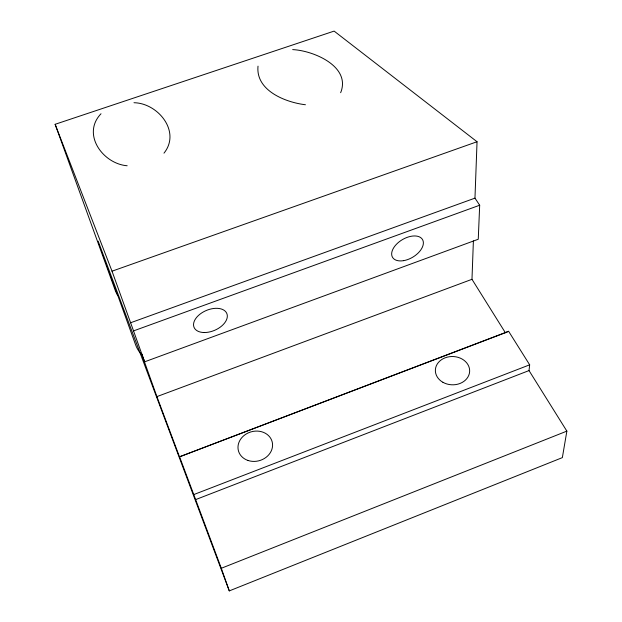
<?xml version="1.0" encoding="UTF-8"?>
<svg xmlns="http://www.w3.org/2000/svg" width="622" height="622" viewBox="0 0 622 622"><rect width="100%" height="100%" fill="white"/><g stroke="black" fill="none" stroke-linecap="round" stroke-linejoin="round"><path stroke-width="0.93" d="M140.867 353.778A76.195 46.292 -23 0 1 135.58 344.775L98.167 241.157L229.293 590.9L562.358 457.621L566.867 431.124L529.027 370.58L529.664 364.826L508.617 331.301L505.359 332.716L471.981 279.309L473.396 240.877M505.359 332.716L179.494 456.828L156.899 396.611L141.606 353.864L144.599 361.833L478.256 239.252L479.679 205.229L474.967 198.138L477.043 141.738L334.123 31.1L55.133 124.299L115.07 289.93A73.435 47.56 -22.7 0 0 117.783 295.567M258.013 66.142C255.533 90.641 285.584 102.381 305.441 104.745M179.494 456.828L508.617 331.301M340.654 92.701C351.298 66.375 313.161 50.522 292.674 49.612M163.983 153.16C181.266 131.693 157.957 103.096 133.979 102.723M101.005 113.756C81.35 134.228 102.957 163.827 127.168 165.755M229.293 590.9L221.308 568.275L566.867 431.124M221.308 568.275L193.761 494.583L529.664 364.826M195.549 499.637L529.027 370.58M156.899 396.611L471.981 279.309M55.133 124.299L112.022 271.192L133.536 330.896L479.679 205.229M130.488 322.802L474.967 198.138M112.022 271.192L477.043 141.738M179.517 456.641L193.761 494.583M133.536 330.896L144.599 361.833M403.585 260.657A17.424 10.193 -30.7 0 0 422.789 240.092A17.424 10.193 -30.7 0 0 396.175 244.563A17.424 10.193 -30.7 0 0 403.585 260.657M204.304 332.529A17.789 10.761 -23.1 0 0 227.131 314.452A17.789 10.761 -23.1 0 0 199.856 314.265A17.789 10.761 -23.1 0 0 204.304 332.529M248.061 460.482A17.463 14.99 -15.2 0 0 272.506 443.665A17.463 14.99 -15.2 0 0 245.262 434.591A17.463 14.99 -15.2 0 0 248.061 460.482M442.918 382.297A17.152 14.15 1.9 0 0 469.618 371.839A17.152 14.15 1.9 0 0 444.994 357.868A17.152 14.15 1.9 0 0 442.918 382.297"/></g></svg>
